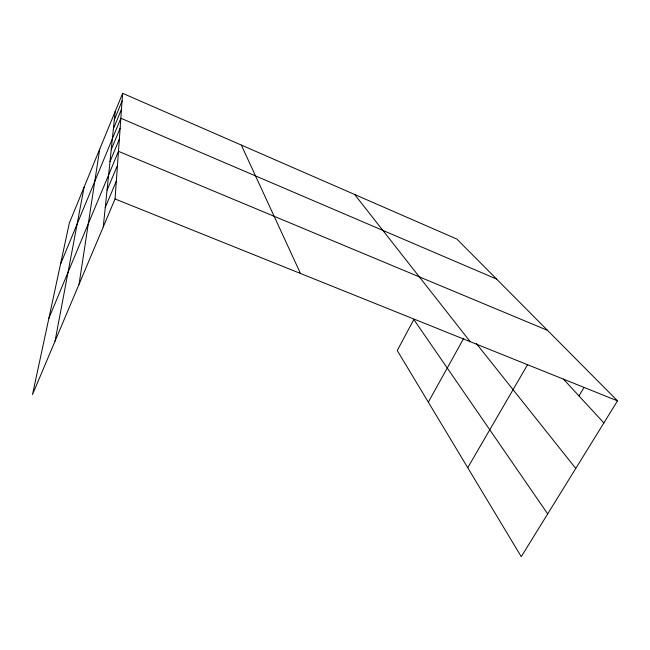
<?xml version="1.0" encoding="UTF-8"?>
<svg xmlns="http://www.w3.org/2000/svg" width="650" height="650" viewBox="0 0 650 650"><rect width="100%" height="100%" fill="white"/><g stroke="black" fill="none" stroke-linecap="round" stroke-linejoin="round"><path stroke-width="0.97" d="M122.647 93.316L69.331 223.072L32.5 394.566L115.05 198.957L122.647 93.316L456.901 239.086L617.5 400.855L521.267 556.684L397.248 350.521L413.839 319.532L547.698 513.89M103.261 226.891L115.18 111.491M79.056 284.253L99.702 149.167M55.014 341.226L84.118 187.094M114.319 119.819L122.094 100.921M113.384 128.895L121.501 109.208M60.483 264.282L120.851 118.259L496.608 279.086M111.231 149.687L120.136 128.204M109.996 161.679L119.348 139.173M48.896 318.232L118.471 151.336L547.503 330.354M107.047 190.231L117.471 165.327M105.276 207.415L116.334 181.082M428.317 402.163L463.799 338.203M467.748 467.707L527.702 364.455M578.947 395.907L584.033 387.481M115.05 198.957L617.5 400.855M563.322 378.983L603.874 422.923M476.336 343.525L575.77 468.431M354.664 194.504L470.218 341.673M241.329 145.08L300.495 273.471"/></g></svg>
